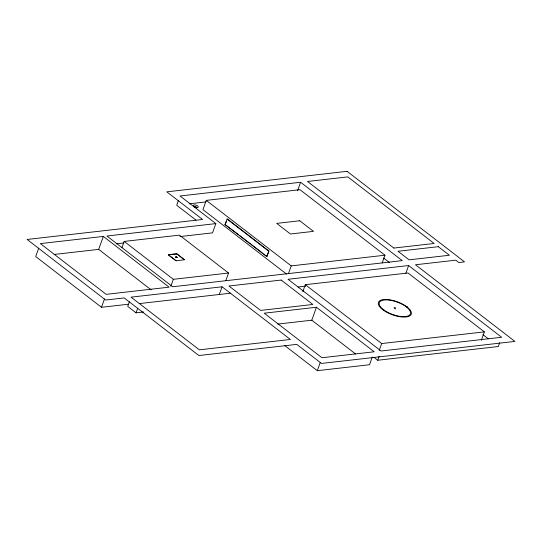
<?xml version="1.0" encoding="UTF-8"?>
<svg xmlns="http://www.w3.org/2000/svg" width="542" height="542" viewBox="0 0 542 542"><rect width="100%" height="100%" fill="white"/><g stroke="black" fill="none" stroke-linecap="round" stroke-linejoin="round"><path stroke-width="0.81" d="M168.399 254.882L175.987 260.722L168.318 254.706L176.753 253.907M176.191 260.783L184.47 259.774L176.956 253.9M38.706 248.168L35.691 256.549L101.496 307.294L128.366 304.231M54.159 254.449L98.664 249.381L103.332 236.427L169.138 287.165L106.157 294.34L40.352 243.602L103.332 236.427M121.977 247.586L124.199 241.42L179.416 235.133L228.561 273.026L225.784 280.736M101.496 307.294L104.511 298.913M129.382 301.786L127.716 306.406L136.049 312.829L143.562 311.975M136.049 312.829L137.715 308.208M178.372 200.615L176.706 205.242L195.947 220.072M170.845 286.257L173.338 279.32L228.561 273.026M382.185 262.924L384.962 255.214L299.997 189.7L206.278 200.377L202.945 209.625L286.569 274.11M215.858 223.609L106.91 236.021L172.715 286.759L402.245 260.621L300.62 182.261L180.039 195.994L215.858 223.609L212.525 232.864L179.842 236.583M224.971 224.51L227.267 218.927L268.92 251.041L266.921 256.59L224.971 224.51L238.494 234.672M225.269 224.476L226.414 221.305M219.307 294.496L222.084 286.793L290.39 339.461L199.354 349.827L131.049 297.158L222.084 286.793M266.623 256.623L268.92 251.041M297.572 190.737L300.62 182.261M288.466 273.602L291.244 265.892L384.962 255.214M302.836 291.616L305.329 284.679L408.011 272.985L484.365 331.867L481.31 340.342M277.789 324.075L311.786 320.2L316.447 307.246L374.197 351.785L321.968 357.734L264.211 313.201L316.447 307.246M284.774 345.6L317.3 370.681L320.322 362.3M372.279 357.117L369.536 364.732L317.3 370.681M405.856 273.256L408.634 265.546L501.648 337.266L381.067 350.999L288.046 279.279L408.634 265.546M379.19 350.498L381.69 343.56L484.365 331.867M394.847 308.269L395.193 307.328M373.716 357.158L377.733 360.254L379.122 356.399M407.056 307.585L407.448 306.664M499.704 342.666L498.315 346.521L377.733 360.254M168.325 254.693L176.651 253.866M175.777 256.881L175.981 257.47M177.017 257.599L176.008 257.396M189.266 203.812L206.014 201.902M116.151 243.839L123.691 242.979M393.838 248.06L434.135 243.473L347.781 176.888L307.49 181.475L393.838 248.06M139.375 303.581L230.411 293.215M298.114 287.003L305.654 286.142M175.872 256.928L176.394 256.996M176.536 257.68L177.098 257.545L176.929 257.179M176.76 257.159L175.899 256.854L175.832 257.375M176.611 256.996L177.017 257.355M176.814 253.852L184.307 259.713M383.54 258.012L389.556 262.653M482.929 334.651L488.281 338.777M394.054 307.66L395.646 308.886M206.278 200.377L291.244 265.892M226.969 218.961L268.615 251.075M305.329 284.679L381.69 343.56M239.815 235.689L250.39 243.846M251.712 244.869L262.294 253.026M263.615 254.042L266.921 256.59M311.786 320.2L355.593 353.987M124.199 241.42L173.338 279.32M98.664 249.381L151.177 289.868M194.212 206.78A1.375 0.549 19.8 0 1 196.055 206.827A1.375 0.549 19.8 0 1 196.4 207.871M194.558 207.295A1.375 0.549 19.8 0 1 194.293 207.024M347.07 171.319L166.787 191.848L202.606 219.469L27.1 239.456L105.676 300.044L124.186 297.937L198.873 355.532L296.772 344.38L321.487 363.438L514.9 341.413L415.497 264.76L455.795 260.174L458.844 262.524L464.521 261.881L347.07 171.319M299.753 220.763L276.705 223.392L290.444 233.988L313.493 231.366L299.753 220.763M438.302 246.685L398.004 251.271L409.108 259.835L449.406 255.248L438.302 246.685M281.183 280.058L228.948 286.007L260.6 310.417L312.836 304.469L281.183 280.058M193.887 206.211A2.575 1.023 19.8 0 0 198.101 207.288A2.575 1.023 19.8 0 0 195.648 205.032A2.575 1.023 19.8 0 0 193.887 206.211M384.176 310.193A16.524 6.592 19.8 0 0 410.165 314.346A16.524 6.592 19.8 0 0 390.193 300.268A16.524 6.592 19.8 0 0 384.176 310.193M383.587 310.295A17.432 6.951 19.8 0 0 411.005 314.678A17.432 6.951 19.8 0 0 389.942 299.828A17.432 6.951 19.8 0 0 383.587 310.295"/></g></svg>
